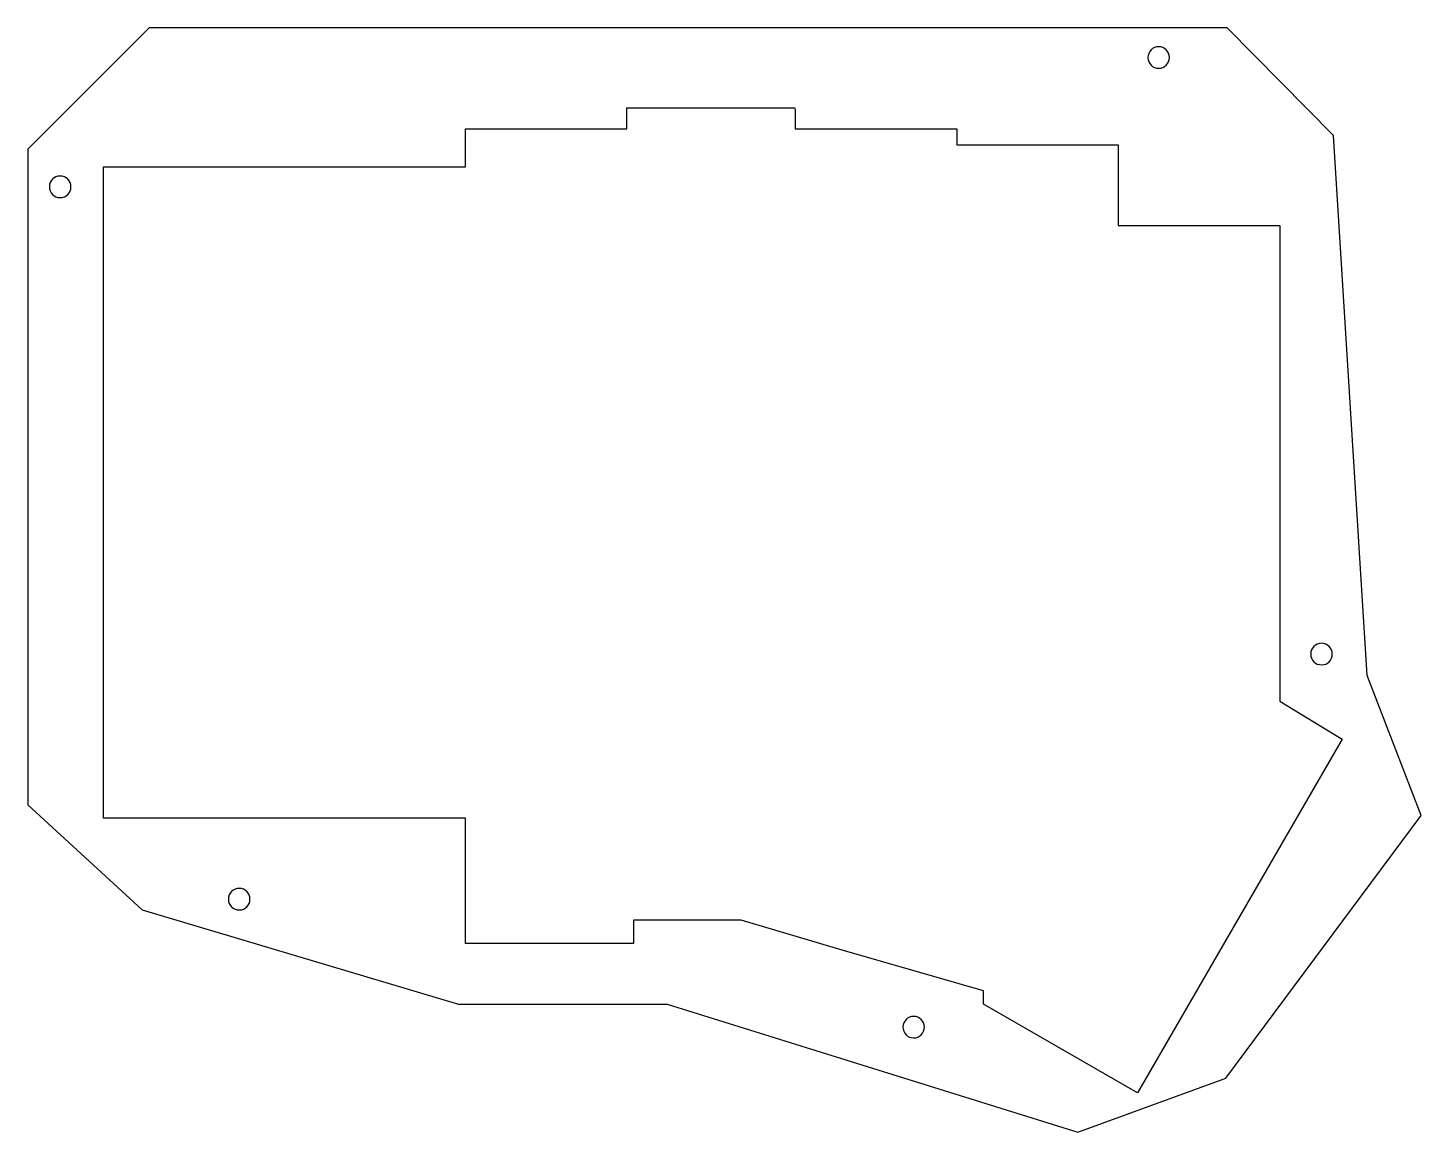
# Model space of a CAD drawing. Header units: millimetres. Extents: x 2781 to 9250, y -6719 to -1594.
import ezdxf

# ---------------------------------------------------------------- set-up
doc = ezdxf.new("R2010")
doc.units = ezdxf.units.MM

msp = doc.modelspace()

# ---------------------------------------------------------------- linework, layer by layer
msp.add_lwpolyline([(3949.99, -1593.75), (3343.74, -1593.75), (2781.24, -2156.25), (2781.24, -5199.99), (3312.49, -5687.49), (4781.24, -6124.99), (5749.99, -6124.99), (7656.23, -6718.74), (8343.73, -6468.74), (9249.98, -5249.99), (8999.98, -4599.99), (8843.73, -2093.75), (8349.98, -1593.75), (3949.99, -1593.75)], close=True)
msp.add_lwpolyline([(6343.74, -1968.75), (6343.74, -2062.5), (7093.74, -2062.5), (7093.74, -2136.56), (7843.73, -2136.56), (7843.73, -2511.56), (8593.73, -2511.56), (8593.73, -4718.74), (8882.86, -4894.43), (7933.55, -6537.14), (7218.74, -6124.99), (7218.74, -6062.49), (6562.49, -5874.99), (6093.74, -5734.49), (5593.74, -5734.49), (5593.74, -5843.74), (4812.49, -5843.74), (4812.49, -5261.8), (3132.87, -5261.8), (3132.87, -2238.43), (4812.49, -2238.43), (4812.49, -2062.5), (5562.49, -2062.5), (5562.49, -1964.81), (6343.74, -1964.81)])
for centre in [(8031.230169, -1731.38), (2931.240169, -2331.38), (8787.480169, -4500.12), (3762.490169, -5637.62), (6893.740169, -6231.37)]:
    msp.add_arc(centre, 50, 0.1489691946, 359.8510308054)

doc.saveas('drawing.dxf')
